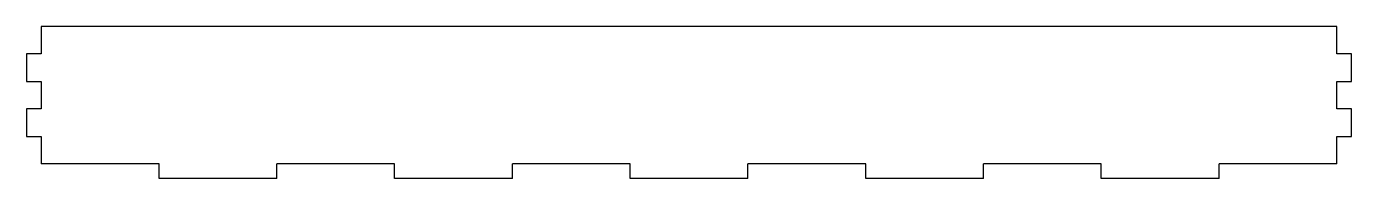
# Model space of a CAD drawing. Header units: millimetres. Extents: x -237 to 33, y -18 to 13.
import ezdxf

# ---------------------------------------------------------------- set-up
doc = ezdxf.new("R2010")
doc.units = ezdxf.units.MM

msp = doc.modelspace()

# ---------------------------------------------------------------- linework, layer by layer
at = {"color": 7, "linetype": 'Continuous', "lineweight": 25}
for p, q in [((30, 12.6), (-234, 12.6)), ((-234, 12.6), (-234, 7)), ((30, 7), (30, 12.6)), ((-234, 7), (-237, 7)), ((-237, 7), (-237, 1.4)), ((33, 7), (30, 7)), ((33, 1.4), (33, 7)), ((-237, 1.4), (-234, 1.4)), ((-234, 1.4), (-234, -4.2)), ((30, -4.2), (30, 1.4)), ((30, 1.4), (33, 1.4)), ((-234, -4.2), (-237, -4.2)), ((-237, -4.2), (-237, -9.8)), ((33, -4.2), (30, -4.2)), ((33, -9.8), (33, -4.2)), ((-237, -9.8), (-234, -9.8)), ((-234, -9.8), (-234, -15.4)), ((30, -15.4), (30, -9.8)), ((30, -9.8), (33, -9.8)), ((-210, -15.4), (-234, -15.4)), ((-210, -18.4), (-210, -15.4)), ((-186, -18.4), (-186, -15.4)), ((-162, -15.4), (-186, -15.4)), ((-162, -18.4), (-162, -15.4)), ((-138, -18.4), (-138, -15.4)), ((-114, -15.4), (-138, -15.4)), ((-114, -18.4), (-114, -15.4)), ((-90, -18.4), (-90, -15.4)), ((-66, -15.4), (-90, -15.4)), ((-66, -18.4), (-66, -15.4)), ((-42, -18.4), (-42, -15.4)), ((-18, -15.4), (-42, -15.4)), ((-18, -18.4), (-18, -15.4)), ((6, -18.4), (6, -15.4)), ((30, -15.4), (6, -15.4)), ((-186, -18.4), (-210, -18.4)), ((-138, -18.4), (-162, -18.4)), ((-90, -18.4), (-114, -18.4)), ((-42, -18.4), (-66, -18.4)), ((6, -18.4), (-18, -18.4))]:
    msp.add_line(p, q, dxfattribs=at)

doc.saveas('drawing.dxf')
